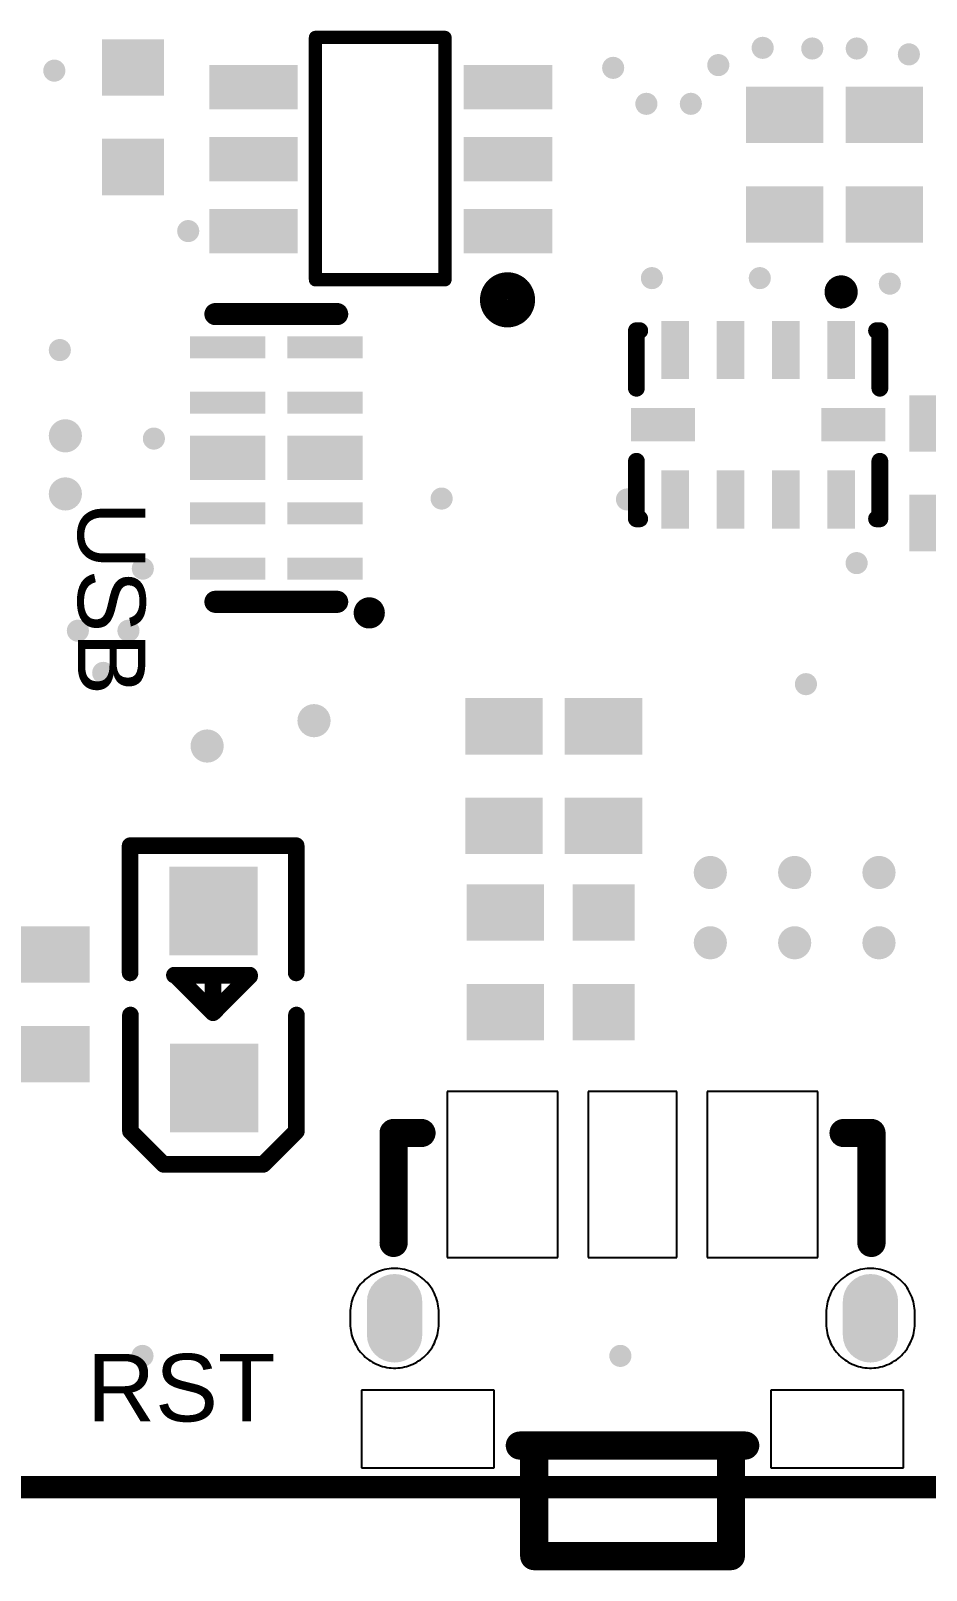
# Model space of a CAD drawing. Header units: inches. Extents: x -6.1 to 65.1, y -0.8 to 59.2.
# Drawn here: x 7.59 to 15.68, y -0.75 to 13.16 of the extents above; entities that cross this region are included whole.
import ezdxf

# ---------------------------------------------------------------- set-up
doc = ezdxf.new("R2010")
doc.units = ezdxf.units.IN
for name, color, linetype in [('Mechanical 1', 6, 'Continuous'), ('Pad Holes', 156, 'Continuous'), ('Top Overlay', 2, 'Continuous'), ('Top Paste', 8, 'Continuous'), ('Via Holes', 16, 'Continuous')]:
    doc.layers.add(name, color=color, linetype=linetype)
doc.styles.add('Arial', font='', dxfattribs={"height": 0.2})
doc.styles.get('Arial').set_extended_font_data('Arial')

# ---------------------------------------------------------------- blocks, each defined once
blk = doc.blocks.new('UQFN_10_L2_0_W1_5_P0_50_BL_84')
at = {"layer": 'Top Paste'}
for points in [[(-0.875, 0.938), (-0.625, 0.938), (-0.625, 0.413), (-0.875, 0.413)], [(-0.375, 0.938), (-0.125, 0.938), (-0.125, 0.413), (-0.375, 0.413)], [(0.125, 0.938), (0.375, 0.938), (0.375, 0.413), (0.125, 0.413)], [(0.625, 0.938), (0.875, 0.938), (0.875, 0.413), (0.625, 0.413)], [(-1.15, 0.15), (-0.57, 0.15), (-0.57, -0.15), (-1.15, -0.15)], [(0.57, 0.15), (1.15, 0.15), (1.15, -0.15), (0.57, -0.15)], [(-0.875, -0.413), (-0.625, -0.413), (-0.625, -0.938), (-0.875, -0.938)], [(-0.375, -0.413), (-0.125, -0.413), (-0.125, -0.938), (-0.375, -0.938)], [(0.125, -0.413), (0.375, -0.413), (0.375, -0.938), (0.125, -0.938)], [(0.625, -0.413), (0.875, -0.413), (0.875, -0.938), (0.625, -0.938)]]:
    blk.add_hatch(color=8, dxfattribs=at).paths.add_polyline_path(points)
at = {"layer": 'Top Overlay', "const_width": 0.152}
for points in [[(-1.07, 0.85), (-1.1, 0.85)], [(-1.1, 0.85), (-1.1, 0.33)], [(1.1, 0.85), (1.07, 0.85)], [(1.1, 0.85), (1.1, 0.33)], [(-1.1, -0.33), (-1.1, -0.85)], [(1.1, -0.33), (1.1, -0.85)], [(-1.07, -0.85), (-1.1, -0.85)], [(1.1, -0.85), (1.07, -0.85)]]:
    blk.add_lwpolyline(points, dxfattribs=at)
at = {"layer": 'Top Overlay'}
for points, const_width in [([(-1.138, 0.85, 1), (-1.062, 0.85, 1)], 0.076), ([(-1.138, 0.85, 1), (-1.062, 0.85, 1)], 0.076), ([(-1.108, 0.85, 1), (-1.032, 0.85, 1)], 0.076), ([(1.032, 0.85, 1), (1.108, 0.85, 1)], 0.076), ([(1.062, 0.85, 1), (1.138, 0.85, 1)], 0.076), ([(1.062, 0.85, 1), (1.138, 0.85, 1)], 0.076), ([(-1.138, 0.33, 1), (-1.062, 0.33, 1)], 0.076), ([(1.062, 0.33, 1), (1.138, 0.33, 1)], 0.076), ([(-1.138, -0.33, 1), (-1.062, -0.33, 1)], 0.076), ([(1.062, -0.33, 1), (1.138, -0.33, 1)], 0.076), ([(-1.138, -0.85, 1), (-1.062, -0.85, 1)], 0.076), ([(-1.138, -0.85, 1), (-1.062, -0.85, 1)], 0.076), ([(-1.108, -0.85, 1), (-1.032, -0.85, 1)], 0.076), ([(1.032, -0.85, 1), (1.108, -0.85, 1)], 0.076), ([(1.062, -0.85, 1), (1.138, -0.85, 1)], 0.076), ([(1.062, -0.85, 1), (1.138, -0.85, 1)], 0.076), ([(-0.675, -1.2, 1), (-0.825, -1.2, 1)], 0.15), ([(-0.862, -1.2, 1), (-0.787, -1.2, 1)], 0.075), ([(-0.713, -1.2, 1), (-0.638, -1.2, 1)], 0.075)]:
    blk.add_lwpolyline(points, format="xyb", close=True, dxfattribs=dict(at, const_width=const_width))
blk = doc.blocks.new('SC70_6_L2_1_W1_3_P0_65_LS2_3_BL_85')
at = {"layer": 'Top Paste'}
for points in [[(-0.85, 1.55), (-0.45, 1.55), (-0.45, 0.75), (-0.85, 0.75)], [(0.2, 0.75), (-0.2, 0.75), (-0.2, 1.55), (0.2, 1.55)], [(0.45, 1.55), (0.85, 1.55), (0.85, 0.75), (0.45, 0.75)], [(-0.85, -0.75), (-0.45, -0.75), (-0.45, -1.55), (-0.85, -1.55)], [(-0.2, -0.75), (0.2, -0.75), (0.2, -1.55), (-0.2, -1.55)], [(0.45, -0.75), (0.85, -0.75), (0.85, -1.55), (0.45, -1.55)]]:
    blk.add_hatch(color=8, dxfattribs=at).paths.add_polyline_path(points)
at = {"layer": 'Top Overlay', "const_width": 0.12}
for points in [[(-1.09, 0.59), (1.1, 0.59)], [(-1.09, 0.59), (-1.09, -0.58)], [(1.1, 0.59), (1.1, -0.57)], [(-1.09, -0.58), (-1.08, -0.58)], [(-1.08, -0.58), (1.1, -0.58)], [(1.1, -0.57), (1.1, -0.58)]]:
    blk.add_lwpolyline(points, dxfattribs=at)
at = {"layer": 'Top Overlay'}
for points, const_width in [([(-1.12, 0.59, 1), (-1.06, 0.59, 1)], 0.06), ([(-1.12, 0.59, 1), (-1.06, 0.59, 1)], 0.06), ([(1.07, 0.59, 1), (1.13, 0.59, 1)], 0.06), ([(1.07, 0.59, 1), (1.13, 0.59, 1)], 0.06), ([(-1.12, -0.58, 1), (-1.06, -0.58, 1)], 0.06), ([(-1.12, -0.58, 1), (-1.06, -0.58, 1)], 0.06), ([(-1.11, -0.58, 1), (-1.05, -0.58, 1)], 0.06), ([(-1.11, -0.58, 1), (-1.05, -0.58, 1)], 0.06), ([(1.07, -0.57, 1), (1.13, -0.57, 1)], 0.06), ([(1.07, -0.57, 1), (1.13, -0.57, 1)], 0.06), ([(1.07, -0.58, 1), (1.13, -0.58, 1)], 0.06), ([(1.07, -0.58, 1), (1.13, -0.58, 1)], 0.06), ([(-1.333, -1.021, 1), (-1.209, -1.021, 1)], 0.124), ([(-1.333, -1.021, 1), (-1.209, -1.021, 1)], 0.124), ([(-1.335, -1.27, 1), (-1.21, -1.27, 1)], 0.124), ([(-1.332, -1.27, 1), (-1.208, -1.27, 1)], 0.124)]:
    blk.add_lwpolyline(points, format="xyb", close=True, dxfattribs=dict(at, const_width=const_width))
at = {"layer": 'Top Overlay', "const_width": 0.249}
for points in [[(-1.273, -1.27, -0.994911), (-1.271, -1.021)], [(-1.271, -1.021, -0.994911), (-1.27, -1.27)]]:
    blk.add_lwpolyline(points, format="xyb", dxfattribs=at)
blk = doc.blocks.new('SW_SMD_TS_1084_AR03526_88')
at = {"layer": 'Pad Holes'}
h = blk.add_hatch(color=7, dxfattribs=at)
edge = h.paths.add_edge_path()
edge.add_arc((-2.15, -0.3), 0.25, 180, 360)
edge.add_line((-1.9, -0.3), (-1.9, 0))
edge.add_arc((-2.15, 0), 0.25, 0, 180)
edge.add_line((-2.4, 0), (-2.4, -0.3))
h = blk.add_hatch(color=7, dxfattribs=at)
edge = h.paths.add_edge_path()
edge.add_arc((2.15, -0.3), 0.25, 180, 360)
edge.add_line((2.4, -0.3), (2.4, 0))
edge.add_arc((2.15, 0), 0.25, 0, 180)
edge.add_line((1.9, 0), (1.9, -0.3))
at = {"layer": 'Top Overlay', "const_width": 0.254}
for points in [[(-2.159, 1.524), (-1.906, 1.524)], [(-2.159, 0.531), (-2.159, 1.524)], [(1.906, 1.524), (2.159, 1.524)], [(2.159, 0.531), (2.159, 1.524)], [(-1.019, -1.3), (0.009, -1.3)], [(-0.889, -2.3), (-0.889, -1.3)], [(0.009, -1.3), (1.019, -1.3)], [(0.889, -2.3), (0.889, -1.3)], [(-0.889, -2.3), (0.009, -2.3)], [(0.009, -2.3), (0.889, -2.3)]]:
    blk.add_lwpolyline(points, dxfattribs=at)
at = {"layer": 'Top Overlay', "const_width": 0.127}
for points in [[(-2.223, 1.524, 1), (-2.095, 1.524, 1)], [(-2.223, 1.524, 1), (-2.095, 1.524, 1)], [(-1.97, 1.524, 1), (-1.843, 1.524, 1)], [(1.843, 1.524, 1), (1.97, 1.524, 1)], [(2.095, 1.524, 1), (2.223, 1.524, 1)], [(2.095, 1.524, 1), (2.223, 1.524, 1)], [(-2.223, 0.531, 1), (-2.095, 0.531, 1)], [(2.095, 0.531, 1), (2.223, 0.531, 1)], [(-1.082, -1.3, 1), (-0.955, -1.3, 1)], [(-0.952, -1.3, 1), (-0.826, -1.3, 1)], [(-0.055, -1.3, 1), (0.072, -1.3, 1)], [(-0.055, -1.3, 1), (0.072, -1.3, 1)], [(0.826, -1.3, 1), (0.952, -1.3, 1)], [(0.955, -1.3, 1), (1.082, -1.3, 1)], [(-0.952, -2.3, 1), (-0.826, -2.3, 1)], [(-0.952, -2.3, 1), (-0.826, -2.3, 1)], [(-0.055, -2.3, 1), (0.072, -2.3, 1)], [(-0.055, -2.3, 1), (0.072, -2.3, 1)], [(0.826, -2.3, 1), (0.952, -2.3, 1)], [(0.826, -2.3, 1), (0.952, -2.3, 1)]]:
    blk.add_lwpolyline(points, format="xyb", close=True, dxfattribs=at)
at = {"layer": 'Top Paste'}
for p, q in [((-0.675, 1.9), (-1.675, 1.9)), ((-1.675, 1.9), (-1.675, 0.4)), ((-0.675, 0.4), (-0.675, 1.9)), ((-0.4, 1.9), (-0.4, 1.9)), ((-0.4, 1.9), (-0.4, 0.4)), ((0.4, 1.9), (-0.4, 1.9)), ((0.4, 0.4), (0.4, 1.9)), ((0.675, 1.9), (0.675, 1.9)), ((0.675, 1.9), (0.675, 0.4)), ((1.675, 1.9), (0.675, 1.9)), ((1.675, 0.4), (1.675, 1.9)), ((-2.278, 0.279), (-2.296, 0.272)), ((-2.258, 0.285), (-2.278, 0.279)), ((-2.239, 0.29), (-2.258, 0.285)), ((-2.22, 0.294), (-2.239, 0.29)), ((-2.2, 0.297), (-2.22, 0.294)), ((-2.18, 0.299), (-2.2, 0.297)), ((-2.16, 0.3), (-2.18, 0.299)), ((-2.16, 0.3), (-2.16, 0.3)), ((-2.14, 0.3), (-2.16, 0.3)), ((-2.12, 0.299), (-2.14, 0.3)), ((-2.1, 0.297), (-2.12, 0.299)), ((-2.081, 0.294), (-2.1, 0.297)), ((-2.061, 0.29), (-2.081, 0.294)), ((-2.042, 0.285), (-2.061, 0.29)), ((-2.023, 0.279), (-2.042, 0.285)), ((-2.004, 0.272), (-2.023, 0.279)), ((-1.675, 0.4), (-0.675, 0.4)), ((-0.675, 0.4), (-0.675, 0.4)), ((-0.4, 0.4), (0.4, 0.4)), ((0.675, 0.4), (1.675, 0.4)), ((2.023, 0.279), (2.004, 0.272)), ((2.042, 0.285), (2.023, 0.279)), ((2.061, 0.29), (2.042, 0.285)), ((2.081, 0.294), (2.061, 0.29)), ((2.1, 0.297), (2.081, 0.294)), ((2.12, 0.299), (2.1, 0.297)), ((2.14, 0.3), (2.12, 0.299)), ((2.14, 0.3), (2.14, 0.3)), ((2.16, 0.3), (2.14, 0.3)), ((2.18, 0.299), (2.16, 0.3)), ((2.2, 0.297), (2.18, 0.299)), ((2.22, 0.294), (2.2, 0.297)), ((2.239, 0.29), (2.22, 0.294)), ((2.258, 0.285), (2.239, 0.29)), ((2.278, 0.279), (2.258, 0.285)), ((2.296, 0.272), (2.278, 0.279)), ((-2.469, 0.142), (-2.481, 0.125)), ((-2.457, 0.157), (-2.469, 0.142)), ((-2.443, 0.172), (-2.457, 0.157)), ((-2.429, 0.186), (-2.443, 0.172)), ((-2.415, 0.2), (-2.429, 0.186)), ((-2.4, 0.213), (-2.415, 0.2)), ((-2.384, 0.225), (-2.4, 0.213)), ((-2.367, 0.236), (-2.384, 0.225)), ((-2.35, 0.246), (-2.367, 0.236)), ((-2.333, 0.256), (-2.35, 0.246)), ((-2.315, 0.265), (-2.333, 0.256)), ((-2.296, 0.272), (-2.315, 0.265)), ((-1.986, 0.265), (-2.004, 0.272)), ((-1.968, 0.256), (-1.986, 0.265)), ((-1.95, 0.246), (-1.968, 0.256)), ((-1.933, 0.236), (-1.95, 0.246)), ((-1.917, 0.225), (-1.933, 0.236)), ((-1.901, 0.213), (-1.917, 0.225)), ((-1.885, 0.2), (-1.901, 0.213)), ((-1.871, 0.186), (-1.885, 0.2)), ((-1.857, 0.172), (-1.871, 0.186)), ((-1.844, 0.157), (-1.857, 0.172)), ((-1.831, 0.142), (-1.844, 0.157)), ((-1.82, 0.125), (-1.831, 0.142)), ((1.831, 0.142), (1.82, 0.125)), ((1.844, 0.157), (1.831, 0.142)), ((1.857, 0.172), (1.844, 0.157)), ((1.871, 0.186), (1.857, 0.172)), ((1.885, 0.2), (1.871, 0.186)), ((1.901, 0.213), (1.885, 0.2)), ((1.917, 0.225), (1.901, 0.213)), ((1.933, 0.236), (1.917, 0.225)), ((1.95, 0.246), (1.933, 0.236)), ((1.968, 0.256), (1.95, 0.246)), ((1.986, 0.265), (1.968, 0.256)), ((2.004, 0.272), (1.986, 0.265)), ((2.315, 0.265), (2.296, 0.272)), ((2.333, 0.256), (2.315, 0.265)), ((2.35, 0.246), (2.333, 0.256)), ((2.367, 0.236), (2.35, 0.246)), ((2.384, 0.225), (2.367, 0.236)), ((2.4, 0.213), (2.384, 0.225)), ((2.415, 0.2), (2.4, 0.213)), ((2.429, 0.186), (2.415, 0.2)), ((2.443, 0.172), (2.429, 0.186)), ((2.457, 0.157), (2.443, 0.172)), ((2.469, 0.142), (2.457, 0.157)), ((2.481, 0.125), (2.469, 0.142)), ((-2.532, 0.018), (-2.538, -0.001)), ((-2.526, 0.037), (-2.532, 0.018)), ((-2.519, 0.055), (-2.526, 0.037)), ((-2.51, 0.074), (-2.519, 0.055)), ((-2.501, 0.091), (-2.51, 0.074)), ((-2.491, 0.109), (-2.501, 0.091)), ((-2.481, 0.125), (-2.491, 0.109)), ((-1.809, 0.109), (-1.82, 0.125)), ((-1.799, 0.091), (-1.809, 0.109)), ((-1.79, 0.074), (-1.799, 0.091)), ((-1.782, 0.055), (-1.79, 0.074)), ((-1.774, 0.037), (-1.782, 0.055)), ((-1.768, 0.018), (-1.774, 0.037)), ((-1.762, -0.001), (-1.768, 0.018)), ((1.768, 0.018), (1.762, -0.001)), ((1.774, 0.037), (1.768, 0.018)), ((1.782, 0.055), (1.774, 0.037)), ((1.79, 0.074), (1.782, 0.055)), ((1.799, 0.091), (1.79, 0.074)), ((1.809, 0.109), (1.799, 0.091)), ((1.82, 0.125), (1.809, 0.109)), ((2.491, 0.109), (2.481, 0.125)), ((2.501, 0.091), (2.491, 0.109)), ((2.51, 0.074), (2.501, 0.091)), ((2.519, 0.055), (2.51, 0.074)), ((2.526, 0.037), (2.519, 0.055)), ((2.532, 0.018), (2.526, 0.037)), ((2.538, -0.001), (2.532, 0.018)), ((-2.548, -0.06), (-2.55, -0.08)), ((-2.55, -0.08), (-2.55, -0.1)), ((-2.55, -0.1), (-2.55, -0.2)), ((-2.546, -0.04), (-2.548, -0.06)), ((-2.542, -0.021), (-2.546, -0.04)), ((-2.538, -0.001), (-2.542, -0.021)), ((-1.758, -0.021), (-1.762, -0.001)), ((-1.755, -0.04), (-1.758, -0.021)), ((-1.752, -0.06), (-1.755, -0.04)), ((-1.751, -0.08), (-1.752, -0.06)), ((-1.75, -0.1), (-1.751, -0.08)), ((-1.75, -0.2), (-1.75, -0.1)), ((1.751, -0.08), (1.75, -0.1)), ((1.75, -0.1), (1.75, -0.2)), ((1.752, -0.06), (1.751, -0.08)), ((1.755, -0.04), (1.752, -0.06)), ((1.758, -0.021), (1.755, -0.04)), ((1.762, -0.001), (1.758, -0.021)), ((2.542, -0.021), (2.538, -0.001)), ((2.546, -0.04), (2.542, -0.021)), ((2.548, -0.06), (2.546, -0.04)), ((2.55, -0.08), (2.548, -0.06)), ((2.55, -0.1), (2.55, -0.08)), ((2.55, -0.2), (2.55, -0.1)), ((-2.55, -0.2), (-2.55, -0.22)), ((-2.55, -0.22), (-2.548, -0.24)), ((-2.548, -0.24), (-2.546, -0.26)), ((-2.546, -0.26), (-2.542, -0.279)), ((-1.758, -0.279), (-1.755, -0.26)), ((-1.755, -0.26), (-1.752, -0.24)), ((-1.752, -0.24), (-1.751, -0.22)), ((-1.751, -0.22), (-1.75, -0.2)), ((1.75, -0.2), (1.751, -0.22)), ((1.751, -0.22), (1.752, -0.24)), ((1.752, -0.24), (1.755, -0.26)), ((1.755, -0.26), (1.758, -0.279)), ((2.542, -0.279), (2.546, -0.26)), ((2.546, -0.26), (2.548, -0.24)), ((2.548, -0.24), (2.55, -0.22)), ((2.55, -0.22), (2.55, -0.2)), ((-2.542, -0.279), (-2.538, -0.299)), ((-2.538, -0.299), (-2.532, -0.318)), ((-2.532, -0.318), (-2.526, -0.337)), ((-2.526, -0.337), (-2.519, -0.355)), ((-2.519, -0.355), (-2.51, -0.374)), ((-2.51, -0.374), (-2.501, -0.391)), ((-2.501, -0.391), (-2.491, -0.409)), ((-2.491, -0.409), (-2.481, -0.425)), ((-1.82, -0.425), (-1.809, -0.409)), ((-1.809, -0.409), (-1.799, -0.391)), ((-1.799, -0.391), (-1.79, -0.374)), ((-1.79, -0.374), (-1.782, -0.355)), ((-1.782, -0.355), (-1.774, -0.337)), ((-1.774, -0.337), (-1.768, -0.318)), ((-1.768, -0.318), (-1.762, -0.299)), ((-1.762, -0.299), (-1.758, -0.279)), ((1.758, -0.279), (1.762, -0.299)), ((1.762, -0.299), (1.768, -0.318)), ((1.768, -0.318), (1.774, -0.337)), ((1.774, -0.337), (1.782, -0.355)), ((1.782, -0.355), (1.79, -0.374)), ((1.79, -0.374), (1.799, -0.391)), ((1.799, -0.391), (1.809, -0.409)), ((1.809, -0.409), (1.82, -0.425)), ((2.481, -0.425), (2.491, -0.409)), ((2.491, -0.409), (2.501, -0.391)), ((2.501, -0.391), (2.51, -0.374)), ((2.51, -0.374), (2.519, -0.355)), ((2.519, -0.355), (2.526, -0.337)), ((2.526, -0.337), (2.532, -0.318)), ((2.532, -0.318), (2.538, -0.299)), ((2.538, -0.299), (2.542, -0.279)), ((-2.481, -0.425), (-2.469, -0.442)), ((-2.469, -0.442), (-2.457, -0.457)), ((-2.457, -0.457), (-2.443, -0.472)), ((-2.443, -0.472), (-2.429, -0.486)), ((-2.429, -0.486), (-2.415, -0.5)), ((-2.415, -0.5), (-2.4, -0.513)), ((-2.4, -0.513), (-2.384, -0.525)), ((-2.384, -0.525), (-2.367, -0.536)), ((-2.367, -0.536), (-2.35, -0.546)), ((-2.35, -0.546), (-2.333, -0.556)), ((-2.333, -0.556), (-2.315, -0.565)), ((-1.986, -0.565), (-1.968, -0.556)), ((-1.968, -0.556), (-1.95, -0.546)), ((-1.95, -0.546), (-1.933, -0.536)), ((-1.933, -0.536), (-1.917, -0.525)), ((-1.917, -0.525), (-1.901, -0.513)), ((-1.901, -0.513), (-1.885, -0.5)), ((-1.885, -0.5), (-1.871, -0.486)), ((-1.871, -0.486), (-1.857, -0.472)), ((-1.857, -0.472), (-1.844, -0.457)), ((-1.844, -0.457), (-1.831, -0.442)), ((-1.831, -0.442), (-1.82, -0.425)), ((1.82, -0.425), (1.831, -0.442)), ((1.831, -0.442), (1.844, -0.457)), ((1.844, -0.457), (1.857, -0.472)), ((1.857, -0.472), (1.871, -0.486)), ((1.871, -0.486), (1.885, -0.5)), ((1.885, -0.5), (1.901, -0.513)), ((1.901, -0.513), (1.917, -0.525)), ((1.917, -0.525), (1.933, -0.536)), ((1.933, -0.536), (1.95, -0.546)), ((1.95, -0.546), (1.968, -0.556)), ((1.968, -0.556), (1.986, -0.565)), ((2.315, -0.565), (2.333, -0.556)), ((2.333, -0.556), (2.35, -0.546)), ((2.35, -0.546), (2.367, -0.536)), ((2.367, -0.536), (2.384, -0.525)), ((2.384, -0.525), (2.4, -0.513)), ((2.4, -0.513), (2.415, -0.5)), ((2.415, -0.5), (2.429, -0.486)), ((2.429, -0.486), (2.443, -0.472)), ((2.443, -0.472), (2.457, -0.457)), ((2.457, -0.457), (2.469, -0.442)), ((2.469, -0.442), (2.481, -0.425)), ((-2.315, -0.565), (-2.296, -0.572)), ((-2.296, -0.572), (-2.278, -0.579)), ((-2.278, -0.579), (-2.258, -0.585)), ((-2.258, -0.585), (-2.239, -0.59)), ((-2.239, -0.59), (-2.22, -0.594)), ((-2.22, -0.594), (-2.2, -0.597)), ((-2.2, -0.597), (-2.18, -0.599)), ((-2.18, -0.599), (-2.16, -0.6)), ((-2.16, -0.6), (-2.14, -0.6)), ((-2.14, -0.6), (-2.12, -0.599)), ((-2.12, -0.599), (-2.1, -0.597)), ((-2.1, -0.597), (-2.081, -0.594)), ((-2.081, -0.594), (-2.061, -0.59)), ((-2.061, -0.59), (-2.042, -0.585)), ((-2.042, -0.585), (-2.023, -0.579)), ((-2.023, -0.579), (-2.004, -0.572)), ((-2.004, -0.572), (-1.986, -0.565)), ((1.986, -0.565), (2.004, -0.572)), ((2.004, -0.572), (2.023, -0.579)), ((2.023, -0.579), (2.042, -0.585)), ((2.042, -0.585), (2.061, -0.59)), ((2.061, -0.59), (2.081, -0.594)), ((2.081, -0.594), (2.1, -0.597)), ((2.1, -0.597), (2.12, -0.599)), ((2.12, -0.599), (2.14, -0.6)), ((2.14, -0.6), (2.16, -0.6)), ((2.16, -0.6), (2.18, -0.599)), ((2.18, -0.599), (2.2, -0.597)), ((2.2, -0.597), (2.22, -0.594)), ((2.22, -0.594), (2.239, -0.59)), ((2.239, -0.59), (2.258, -0.585)), ((2.258, -0.585), (2.278, -0.579)), ((2.278, -0.579), (2.296, -0.572)), ((2.296, -0.572), (2.315, -0.565)), ((-2.45, -0.8), (-2.45, -0.8)), ((-2.45, -0.8), (-2.45, -1.5)), ((-1.25, -0.8), (-2.45, -0.8)), ((-1.25, -1.5), (-1.25, -0.8)), ((1.25, -0.8), (1.25, -0.8)), ((1.25, -0.8), (1.25, -1.5)), ((2.45, -0.8), (1.25, -0.8)), ((2.45, -1.5), (2.45, -0.8)), ((-2.45, -1.5), (-1.25, -1.5)), ((1.25, -1.5), (2.45, -1.5))]:
    blk.add_line(p, q, dxfattribs=at)
blk = doc.blocks.new('R0402_92')
at = {"layer": 'Top Paste'}
for points in [[(-0.705, -0.35), (-0.705, 0.35), (-0.195, 0.35), (-0.195, -0.35)], [(0.195, -0.35), (0.195, 0.35), (0.705, 0.35), (0.705, -0.35)]]:
    blk.add_hatch(color=8, dxfattribs=at).paths.add_polyline_path(points)
blk = doc.blocks.new('R0402_136')
at = {"layer": 'Top Paste'}
for points in [[(-0.705, -0.35), (-0.705, 0.35), (-0.195, 0.35), (-0.195, -0.35)], [(0.195, -0.35), (0.195, 0.35), (0.705, 0.35), (0.705, -0.35)]]:
    blk.add_hatch(color=8, dxfattribs=at).paths.add_polyline_path(points)
blk = doc.blocks.new('R0402_141')
at = {"layer": 'Top Paste'}
for points in [[(-0.705, -0.35), (-0.705, 0.35), (-0.195, 0.35), (-0.195, -0.35)], [(0.195, -0.35), (0.195, 0.35), (0.705, 0.35), (0.705, -0.35)]]:
    blk.add_hatch(color=8, dxfattribs=at).paths.add_polyline_path(points)
blk = doc.blocks.new('R0402_142')
at = {"layer": 'Top Paste'}
for points in [[(-0.705, -0.35), (-0.705, 0.35), (-0.195, 0.35), (-0.195, -0.35)], [(0.195, -0.35), (0.195, 0.35), (0.705, 0.35), (0.705, -0.35)]]:
    blk.add_hatch(color=8, dxfattribs=at).paths.add_polyline_path(points)
blk = doc.blocks.new('R0402_145')
at = {"layer": 'Top Paste'}
for points in [[(-0.705, -0.35), (-0.705, 0.35), (-0.195, 0.35), (-0.195, -0.35)], [(0.195, -0.35), (0.195, 0.35), (0.705, 0.35), (0.705, -0.35)]]:
    blk.add_hatch(color=8, dxfattribs=at).paths.add_polyline_path(points)
blk = doc.blocks.new('R0402_146')
at = {"layer": 'Top Paste'}
for points in [[(-0.705, -0.35), (-0.705, 0.35), (-0.195, 0.35), (-0.195, -0.35)], [(0.195, -0.35), (0.195, 0.35), (0.705, 0.35), (0.705, -0.35)]]:
    blk.add_hatch(color=8, dxfattribs=at).paths.add_polyline_path(points)
blk = doc.blocks.new('LED0603_RD_162')
at = {"layer": 'Top Paste'}
for points in [[(-1.2, -0.403), (-1.2, 0.397), (-0.4, 0.397), (-0.4, -0.403)], [(0.4, -0.397), (0.4, 0.403), (1.2, 0.403), (1.2, -0.397)]]:
    blk.add_hatch(color=8, dxfattribs=at).paths.add_polyline_path(points)
at = {"layer": 'Top Overlay', "const_width": 0.15}
for points in [[(-1.19, 0.754), (-1.49, 0.454)], [(-1.19, 0.754), (-0.14, 0.754)], [(0.24, 0.757), (1.39, 0.757)], [(1.39, 0.757), (1.39, -0.723)], [(-1.49, 0.454), (-1.49, 0.354)], [(-1.49, 0.354), (-1.49, -0.346)], [(0.22, 0.347), (-0.12, 0.007)], [(0.22, 0.357), (0.22, 0.347)], [(0.22, 0.357), (0.22, -0.323)], [(-0.12, 0.007), (0.211, -0.323)], [(-0.12, 0.007), (0.22, 0.007)], [(-1.49, -0.346), (-1.49, -0.446)], [(0.211, -0.323), (0.22, -0.323)], [(-1.49, -0.446), (-1.19, -0.746)], [(-1.19, -0.746), (-0.14, -0.746)], [(0.24, -0.744), (1.39, -0.744)]]:
    blk.add_lwpolyline(points, dxfattribs=at)
at = {"layer": 'Top Overlay', "const_width": 0.075}
for points in [[(-1.227, 0.754, 1), (-1.152, 0.754, 1)], [(-1.227, 0.754, 1), (-1.152, 0.754, 1)], [(-0.177, 0.754, 1), (-0.102, 0.754, 1)], [(0.203, 0.757, 1), (0.278, 0.757, 1)], [(1.353, 0.757, 1), (1.428, 0.757, 1)], [(1.353, 0.757, 1), (1.428, 0.757, 1)], [(-1.527, 0.454, 1), (-1.452, 0.454, 1)], [(-1.527, 0.454, 1), (-1.452, 0.454, 1)], [(-1.527, 0.354, 1), (-1.452, 0.354, 1)], [(-1.527, 0.354, 1), (-1.452, 0.354, 1)], [(0.183, 0.357, 1), (0.258, 0.357, 1)], [(0.183, 0.357, 1), (0.258, 0.357, 1)], [(0.183, 0.347, 1), (0.258, 0.347, 1)], [(0.183, 0.347, 1), (0.258, 0.347, 1)], [(-0.157, 0.007, 1), (-0.082, 0.007, 1)], [(-0.157, 0.007, 1), (-0.082, 0.007, 1)], [(-0.157, 0.007, 1), (-0.082, 0.007, 1)], [(0.183, 0.007, 1), (0.258, 0.007, 1)], [(-1.527, -0.346, 1), (-1.452, -0.346, 1)], [(-1.527, -0.346, 1), (-1.452, -0.346, 1)], [(0.173, -0.323, 1), (0.248, -0.323, 1)], [(0.173, -0.323, 1), (0.248, -0.323, 1)], [(0.183, -0.323, 1), (0.258, -0.323, 1)], [(0.183, -0.323, 1), (0.258, -0.323, 1)], [(-1.527, -0.446, 1), (-1.452, -0.446, 1)], [(-1.527, -0.446, 1), (-1.452, -0.446, 1)], [(-1.227, -0.746, 1), (-1.152, -0.746, 1)], [(-1.227, -0.746, 1), (-1.152, -0.746, 1)], [(-0.177, -0.746, 1), (-0.102, -0.746, 1)], [(0.203, -0.744, 1), (0.278, -0.744, 1)], [(1.353, -0.723, 1), (1.428, -0.723, 1)], [(1.353, -0.744, 1), (1.428, -0.744, 1)]]:
    blk.add_lwpolyline(points, format="xyb", close=True, dxfattribs=at)
blk = doc.blocks.new('SLP2510P8_L2_5_W1_0_P0_50_BL_186')
at = {"layer": 'Top Paste'}
for points in [[(-1.1, 0.78), (-0.9, 0.78), (-0.9, 0.1), (-1.1, 0.1)], [(-0.6, 0.78), (-0.4, 0.78), (-0.4, 0.1), (-0.6, 0.1)], [(-0.2, 0.78), (0.2, 0.78), (0.2, 0.1), (-0.2, 0.1)], [(0.4, 0.78), (0.6, 0.78), (0.6, 0.1), (0.4, 0.1)], [(0.9, 0.78), (1.1, 0.78), (1.1, 0.1), (0.9, 0.1)], [(-1.1, -0.1), (-0.9, -0.1), (-0.9, -0.78), (-1.1, -0.78)], [(-0.6, -0.1), (-0.4, -0.1), (-0.4, -0.78), (-0.6, -0.78)], [(-0.2, -0.1), (0.2, -0.1), (0.2, -0.78), (-0.2, -0.78)], [(0.4, -0.1), (0.6, -0.1), (0.6, -0.78), (0.4, -0.78)], [(0.9, -0.1), (1.1, -0.1), (1.1, -0.78), (0.9, -0.78)]]:
    blk.add_hatch(color=8, dxfattribs=at).paths.add_polyline_path(points)
at = {"layer": 'Top Overlay', "const_width": 0.2}
for points in [[(-1.3, 0.55), (-1.3, -0.55)], [(1.3, 0.55), (1.3, -0.55)]]:
    blk.add_lwpolyline(points, dxfattribs=at)
at = {"layer": 'Top Overlay'}
for points, const_width in [([(-1.35, 0.55, 1), (-1.25, 0.55, 1)], 0.1), ([(1.25, 0.55, 1), (1.35, 0.55, 1)], 0.1), ([(-1.35, -0.55, 1), (-1.25, -0.55, 1)], 0.1), ([(1.25, -0.55, 1), (1.35, -0.55, 1)], 0.1), ([(-1.359, -0.84, 1), (-1.441, -0.84, 1)], 0.2), ([(-1.491, -0.84, 1), (-1.391, -0.84, 1)], 0.1), ([(-1.409, -0.84, 1), (-1.309, -0.84, 1)], 0.1)]:
    blk.add_lwpolyline(points, format="xyb", close=True, dxfattribs=dict(at, const_width=const_width))
blk = doc.blocks.new('C0402_190')
at = {"layer": 'Top Paste'}
for points in [[(-0.705, -0.28), (-0.705, 0.28), (-0.195, 0.28), (-0.195, -0.28)], [(0.195, -0.28), (0.195, 0.28), (0.705, 0.28), (0.705, -0.28)]]:
    blk.add_hatch(color=8, dxfattribs=at).paths.add_polyline_path(points)
blk = doc.blocks.new('C0402_255')
at = {"layer": 'Top Paste'}
for points in [[(-0.705, -0.28), (-0.705, 0.28), (-0.195, 0.28), (-0.195, -0.28)], [(0.195, -0.28), (0.195, 0.28), (0.705, 0.28), (0.705, -0.28)]]:
    blk.add_hatch(color=8, dxfattribs=at).paths.add_polyline_path(points)
blk = doc.blocks.new('C0402_256')
at = {"layer": 'Top Paste'}
for points in [[(-0.705, -0.28), (-0.705, 0.28), (-0.195, 0.28), (-0.195, -0.28)], [(0.195, -0.28), (0.195, 0.28), (0.705, 0.28), (0.705, -0.28)]]:
    blk.add_hatch(color=8, dxfattribs=at).paths.add_polyline_path(points)

msp = doc.modelspace()

# ---------------------------------------------------------------- hatches: boundary and pattern name
at = {"layer": 'Via Holes'}
h = msp.add_hatch(color=7, dxfattribs=at)
edge = h.paths.add_edge_path()
edge.add_arc((14.201, 13.006), 0.1, 0, 360)
h = msp.add_hatch(color=7, dxfattribs=at)
edge = h.paths.add_edge_path()
edge.add_arc((14.649, 13), 0.1, 0, 360)
h = msp.add_hatch(color=7, dxfattribs=at)
edge = h.paths.add_edge_path()
edge.add_arc((15.051, 13), 0.1, 0, 360)
h = msp.add_hatch(color=7, dxfattribs=at)
edge = h.paths.add_edge_path()
edge.add_arc((13.8, 12.85), 0.1, 0, 360)
h = msp.add_hatch(color=7, dxfattribs=at)
edge = h.paths.add_edge_path()
edge.add_arc((15.522, 12.947), 0.1, 0, 360)
h = msp.add_hatch(color=7, dxfattribs=at)
edge = h.paths.add_edge_path()
edge.add_arc((7.8, 12.8), 0.1, 0, 360)
h = msp.add_hatch(color=7, dxfattribs=at)
edge = h.paths.add_edge_path()
edge.add_arc((8.51, 12.829), 0.1, 0, 360)
h = msp.add_hatch(color=7, dxfattribs=at)
edge = h.paths.add_edge_path()
edge.add_arc((12.85, 12.825), 0.1, 0, 360)
h = msp.add_hatch(color=7, dxfattribs=at)
edge = h.paths.add_edge_path()
edge.add_arc((11.9, 12.65), 0.1, 0, 360)
h = msp.add_hatch(color=7, dxfattribs=at)
edge = h.paths.add_edge_path()
edge.add_arc((13.15, 12.5), 0.1, 0, 360)
h = msp.add_hatch(color=7, dxfattribs=at)
edge = h.paths.add_edge_path()
edge.add_arc((13.552, 12.5), 0.1, 0, 360)
h = msp.add_hatch(color=7, dxfattribs=at)
edge = h.paths.add_edge_path()
edge.add_arc((8.51, 11.929), 0.1, 0, 360)
h = msp.add_hatch(color=7, dxfattribs=at)
edge = h.paths.add_edge_path()
edge.add_arc((9.01, 11.35), 0.1, 0, 360)
h = msp.add_hatch(color=7, dxfattribs=at)
edge = h.paths.add_edge_path()
edge.add_arc((11.9, 11.35), 0.1, 0, 360)
h = msp.add_hatch(color=7, dxfattribs=at)
edge = h.paths.add_edge_path()
edge.add_arc((13.2, 10.925), 0.1, 0, 360)
h = msp.add_hatch(color=7, dxfattribs=at)
edge = h.paths.add_edge_path()
edge.add_arc((14.175, 10.925), 0.1, 0, 360)
h = msp.add_hatch(color=7, dxfattribs=at)
edge = h.paths.add_edge_path()
edge.add_arc((15.35, 10.875), 0.1, 0, 360)
h = msp.add_hatch(color=7, dxfattribs=at)
edge = h.paths.add_edge_path()
edge.add_arc((7.85, 10.275), 0.1, 0, 360)
h = msp.add_hatch(color=7, dxfattribs=at)
edge = h.paths.add_edge_path()
edge.add_arc((7.9, 9.5), 0.15, 0, 360)
h = msp.add_hatch(color=7, dxfattribs=at)
edge = h.paths.add_edge_path()
edge.add_arc((8.7, 9.475), 0.1, 0, 360)
h = msp.add_hatch(color=7, dxfattribs=at)
edge = h.paths.add_edge_path()
edge.add_arc((7.9, 8.975), 0.15, 0, 360)
h = msp.add_hatch(color=7, dxfattribs=at)
edge = h.paths.add_edge_path()
edge.add_arc((11.3, 8.933), 0.1, 0, 360)
h = msp.add_hatch(color=7, dxfattribs=at)
edge = h.paths.add_edge_path()
edge.add_arc((12.975, 8.925), 0.1, 0, 360)
h = msp.add_hatch(color=7, dxfattribs=at)
edge = h.paths.add_edge_path()
edge.add_arc((8.6, 8.3), 0.1, 0, 360)
h = msp.add_hatch(color=7, dxfattribs=at)
edge = h.paths.add_edge_path()
edge.add_arc((15.05, 8.35), 0.1, 0, 360)
h = msp.add_hatch(color=7, dxfattribs=at)
edge = h.paths.add_edge_path()
edge.add_arc((8.013, 7.739), 0.1, 0, 360)
h = msp.add_hatch(color=7, dxfattribs=at)
edge = h.paths.add_edge_path()
edge.add_arc((8.47, 7.739), 0.1, 0, 360)
h = msp.add_hatch(color=7, dxfattribs=at)
edge = h.paths.add_edge_path()
edge.add_arc((8.242, 7.358), 0.1, 0, 360)
h = msp.add_hatch(color=7, dxfattribs=at)
edge = h.paths.add_edge_path()
edge.add_arc((14.592, 7.256), 0.1, 0, 360)
h = msp.add_hatch(color=7, dxfattribs=at)
edge = h.paths.add_edge_path()
edge.add_arc((10.147, 6.926), 0.15, 0, 360)
h = msp.add_hatch(color=7, dxfattribs=at)
edge = h.paths.add_edge_path()
edge.add_arc((9.181, 6.697), 0.15, 0, 360)
h = msp.add_hatch(color=7, dxfattribs=at)
edge = h.paths.add_edge_path()
edge.add_arc((13.728, 5.554), 0.15, 0, 360)
h = msp.add_hatch(color=7, dxfattribs=at)
edge = h.paths.add_edge_path()
edge.add_arc((14.49, 5.554), 0.15, 0, 360)
h = msp.add_hatch(color=7, dxfattribs=at)
edge = h.paths.add_edge_path()
edge.add_arc((15.252, 5.554), 0.15, 0, 360)
h = msp.add_hatch(color=7, dxfattribs=at)
edge = h.paths.add_edge_path()
edge.add_arc((13.728, 4.919), 0.15, 0, 360)
h = msp.add_hatch(color=7, dxfattribs=at)
edge = h.paths.add_edge_path()
edge.add_arc((14.49, 4.919), 0.15, 0, 360)
h = msp.add_hatch(color=7, dxfattribs=at)
edge = h.paths.add_edge_path()
edge.add_arc((15.252, 4.919), 0.15, 0, 360)
h = msp.add_hatch(color=7, dxfattribs=at)
edge = h.paths.add_edge_path()
edge.add_arc((12.765, 4.292), 0.1, 0, 360)
h = msp.add_hatch(color=7, dxfattribs=at)
edge = h.paths.add_edge_path()
edge.add_arc((8.597, 1.186), 0.1, 0, 360)
h = msp.add_hatch(color=7, dxfattribs=at)
edge = h.paths.add_edge_path()
edge.add_arc((12.915, 1.186), 0.1, 0, 360)

# ---------------------------------------------------------------- linework, layer by layer
at = {"layer": 'Mechanical 1', "const_width": 0.203}
msp.add_lwpolyline([(3.5, 0), (23.5, 0)], dxfattribs=at)

# ---------------------------------------------------------------- block references
for name, p, rotation in [('C0402_255', (8.51, 12.379), 270), ('SC70_6_L2_1_W1_3_P0_65_LS2_3_BL_85', (10.75, 12), 90), ('R0402_145', (14.4, 11.95), 270), ('R0402_146', (15.3, 11.95), 90), ('UQFN_10_L2_0_W1_5_P0_50_BL_84', (14.16, 9.6), 180), ('SLP2510P8_L2_5_W1_0_P0_50_BL_186', (9.806, 9.3), 90), ('C0402_256', (15.807, 9.162), 90), ('R0402_141', (11.863, 6.425), 270), ('R0402_142', (12.763, 6.425), 270), ('LED0603_RD_162', (9.242, 4.406), 90), ('R0402_92', (11.876, 4.742), 90), ('C0402_190', (12.765, 4.742), 270), ('R0402_136', (7.769, 4.363), 270)]:
    msp.add_blockref(name, p, dxfattribs=dict(rotation=rotation))
msp.add_blockref('SW_SMD_TS_1084_AR03526_88', (13.025, 1.676))

# ---------------------------------------------------------------- texts
at = {"layer": 'Top Overlay', "style": 'Arial'}
for s, rotation, p in [('USB', 270, (8.013, 8.907)), ('RST', 360, (8.096, 0.594))]:
    msp.add_text(s, height=0.6096, rotation=rotation, dxfattribs=at).set_placement(p)

doc.saveas('drawing.dxf')
